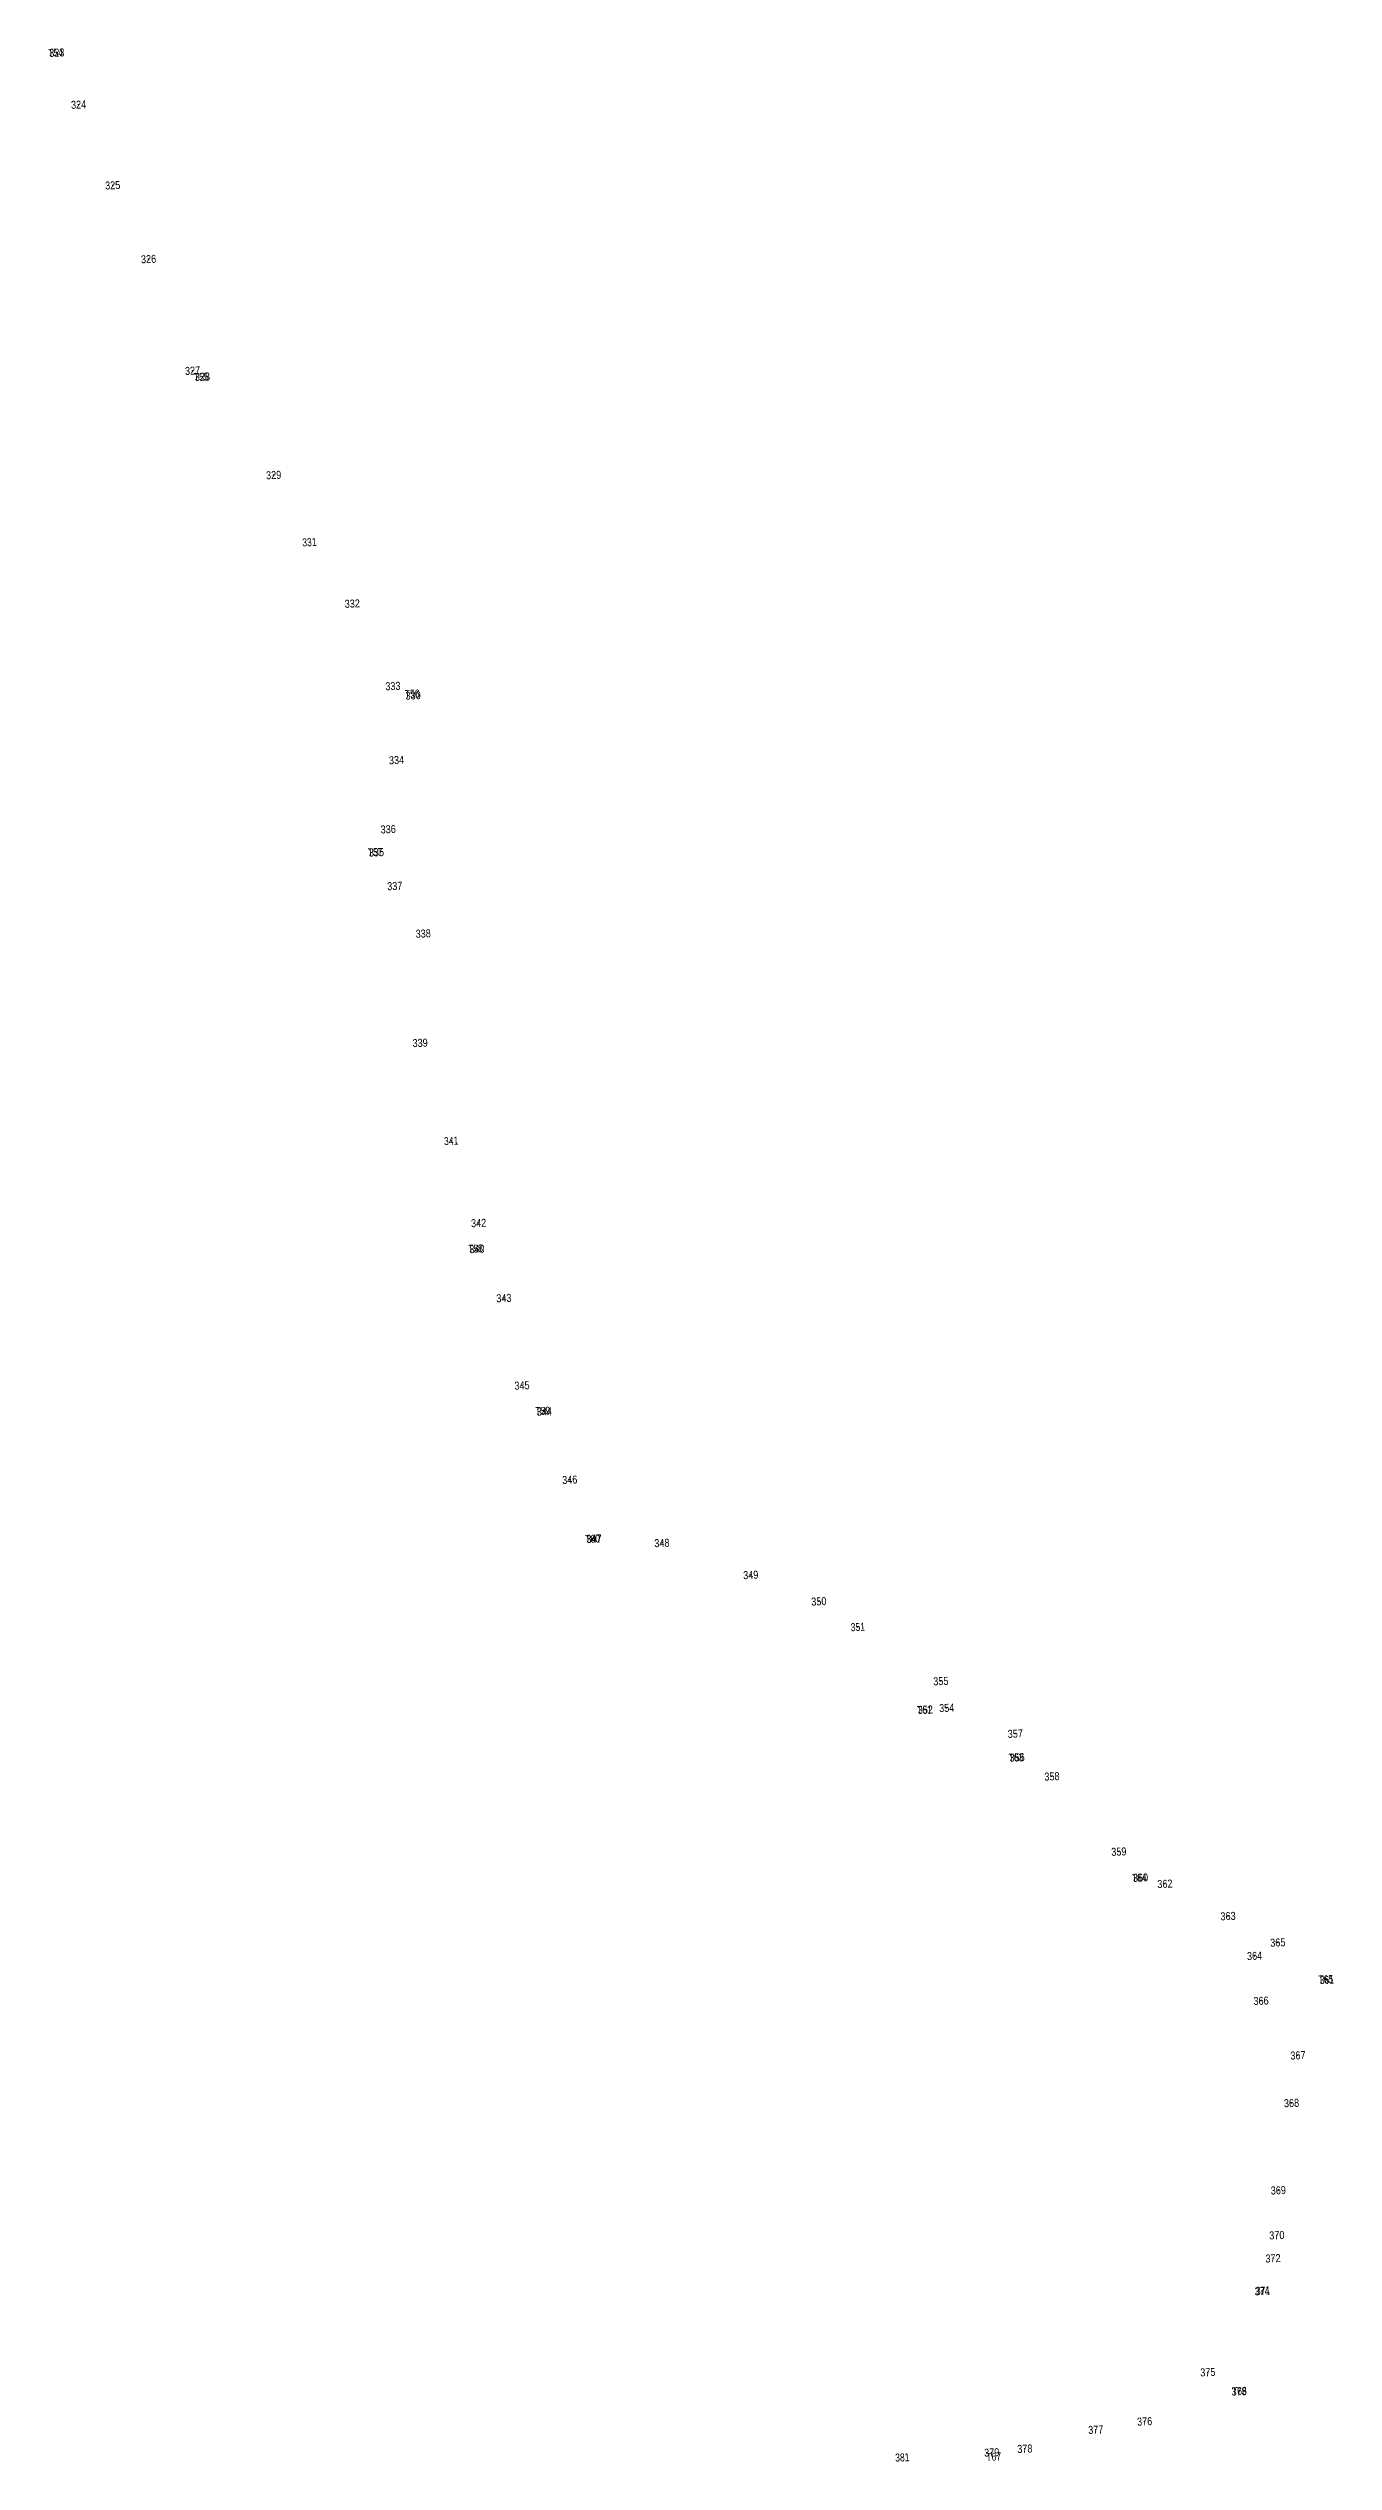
# Model space of a CAD drawing. Header units: metres. Extents: x 542696 to 545216, y 1823513 to 1835687.
# Drawn here: x 543327 to 544130, y 1825031 to 1826539 of the extents above; entities that cross this region are included whole.
import ezdxf
from ezdxf.enums import TextEntityAlignment as Align

# ---------------------------------------------------------------- set-up
doc = ezdxf.new("R2010")
doc.units = ezdxf.units.M
doc.header["$LTSCALE"] = 2
doc.layers.add('11', color=7, linetype='Continuous', lineweight=13)
doc.layers.add('12', color=7, linetype='Continuous')

msp = doc.modelspace()

# ---------------------------------------------------------------- linework, layer by layer
at = {"layer": '11'}
for p, q in [((543332.22, 1826536.64), (543331.6, 1826536.62)), ((543331.93, 1826536.31), (543331.9, 1826536.93)), ((543345.83, 1826504.16), (543345.2, 1826504.14)), ((543345.53, 1826503.85), (543345.51, 1826504.47)), ((543367.16, 1826453.76), (543366.53, 1826453.73)), ((543366.85, 1826453.43), (543366.83, 1826454.06)), ((543389.54, 1826407.63), (543388.91, 1826407.6)), ((543389.25, 1826407.31), (543389.21, 1826407.93)), ((543417.03, 1826337.88), (543416.41, 1826337.85)), ((543416.72, 1826337.56), (543416.7, 1826338.18)), ((543423.17, 1826334.11), (543422.54, 1826334.09)), ((543422.87, 1826333.78), (543422.84, 1826334.4)), ((543467.71, 1826272.67), (543467.09, 1826272.65)), ((543467.42, 1826272.34), (543467.39, 1826272.97)), ((543490.06, 1826230.7), (543489.43, 1826230.68)), ((543489.76, 1826230.37), (543489.73, 1826231)), ((543516.88, 1826192.36), (543516.25, 1826192.33)), ((543516.56, 1826192.03), (543516.54, 1826192.65)), ((543542.23, 1826140.82), (543541.6, 1826140.8)), ((543541.94, 1826140.51), (543541.92, 1826141.14)), ((543554.8, 1826134.96), (543554.17, 1826134.94)), ((543554.51, 1826134.65), (543554.49, 1826135.25)), ((543544.5, 1826094.56), (543543.87, 1826094.53)), ((543544.18, 1826094.24), (543544.16, 1826094.87)), ((543531.65, 1826036.59), (543531.61, 1826037.21)), ((543539.28, 1826051.34), (543538.66, 1826051.32)), ((543538.98, 1826051.01), (543538.96, 1826051.64)), ((543531.94, 1826036.92), (543531.32, 1826036.89)), ((543543.39, 1826015.87), (543542.76, 1826015.85)), ((543543.08, 1826015.56), (543543.06, 1826016.18)), ((543561.16, 1825986.17), (543560.53, 1825986.15)), ((543560.87, 1825985.86), (543560.85, 1825986.48)), ((543559.24, 1825917.84), (543558.61, 1825917.81)), ((543558.94, 1825917.51), (543558.92, 1825918.14)), ((543578.63, 1825856.6), (543578.01, 1825856.58)), ((543578.34, 1825856.27), (543578.32, 1825856.9)), ((543595.78, 1825805.31), (543595.16, 1825805.28)), ((543595.49, 1825804.99), (543595.46, 1825805.61)), ((543594.74, 1825789.09), (543594.12, 1825789.06)), ((543594.44, 1825788.77), (543594.41, 1825789.39)), ((543611.56, 1825758.4), (543610.93, 1825758.36)), ((543611.26, 1825758.07), (543611.24, 1825758.69)), ((543622.88, 1825703.75), (543622.27, 1825703.73)), ((543622.59, 1825703.43), (543622.56, 1825704.06)), ((543636.79, 1825687.49), (543636.17, 1825687.47)), ((543636.49, 1825687.17), (543636.47, 1825687.79)), ((543652.41, 1825644.52), (543652.39, 1825645.14)), ((543652.72, 1825644.85), (543652.09, 1825644.82)), ((543667.78, 1825608.08), (543667.15, 1825608.06)), ((543668, 1825607.92), (543667.38, 1825607.9)), ((543667.47, 1825607.75), (543667.45, 1825608.37)), ((543667.71, 1825607.61), (543667.68, 1825608.24)), ((543710.3, 1825605.36), (543709.68, 1825605.34)), ((543710, 1825605.05), (543709.97, 1825605.67)), ((543765.83, 1825585.38), (543765.21, 1825585.35)), ((543765.54, 1825585.05), (543765.51, 1825585.67)), ((543808.36, 1825568.87), (543807.74, 1825568.85)), ((543808.06, 1825568.55), (543808.04, 1825569.17)), ((543832.77, 1825552.84), (543832.15, 1825552.82)), ((543832.46, 1825552.52), (543832.44, 1825553.15)), ((543884.61, 1825519.05), (543883.99, 1825519.03)), ((543884.31, 1825518.72), (543884.28, 1825519.34)), ((543874.92, 1825501.19), (543874.3, 1825501.16)), ((543874.62, 1825500.85), (543874.59, 1825501.48)), ((543888.27, 1825502.3), (543887.64, 1825502.28)), ((543887.98, 1825501.99), (543887.96, 1825502.6)), ((543931.12, 1825486.18), (543930.5, 1825486.15)), ((543930.83, 1825485.86), (543930.81, 1825486.48)), ((543932.24, 1825471.37), (543931.61, 1825471.35)), ((543931.95, 1825471.05), (543931.93, 1825471.66)), ((543954.03, 1825459.51), (543953.41, 1825459.47)), ((543953.73, 1825459.18), (543953.71, 1825459.8)), ((543995.83, 1825412.48), (543995.21, 1825412.46)), ((543995.53, 1825412.16), (543995.51, 1825412.78)), ((544009.35, 1825396.22), (544008.72, 1825396.19)), ((544009.06, 1825395.9), (544009.04, 1825396.53)), ((544024.63, 1825392.37), (544024.01, 1825392.34)), ((544024.34, 1825392.05), (544024.31, 1825392.67)), ((544064.05, 1825372.2), (544063.43, 1825372.17)), ((544063.76, 1825371.87), (544063.73, 1825372.5)), ((544080.66, 1825347.35), (544080.03, 1825347.32)), ((544080.36, 1825347.03), (544080.34, 1825347.66)), ((544095.18, 1825355.68), (544094.56, 1825355.66)), ((544094.87, 1825355.36), (544094.85, 1825355.98)), ((544125.81, 1825332.34), (544125.19, 1825332.31)), ((544125.51, 1825332.02), (544125.48, 1825332.65)), ((544084.68, 1825319.26), (544084.06, 1825319.24)), ((544084.39, 1825318.93), (544084.35, 1825319.56)), ((544107.75, 1825285.2), (544107.13, 1825285.18)), ((544107.45, 1825284.88), (544107.43, 1825285.5)), ((544103.73, 1825255.38), (544103.1, 1825255.36)), ((544103.44, 1825255.06), (544103.41, 1825255.69)), ((544095.49, 1825200.86), (544094.87, 1825200.83)), ((544095.19, 1825200.53), (544095.16, 1825201.16)), ((544094.55, 1825172.79), (544093.92, 1825172.76)), ((544094.26, 1825172.46), (544094.23, 1825173.09)), ((544092.16, 1825158.34), (544091.54, 1825158.32)), ((544091.87, 1825158.01), (544091.85, 1825158.64)), ((544085.34, 1825137.84), (544084.72, 1825137.82)), ((544085.03, 1825137.52), (544085.01, 1825138.14)), ((544085.97, 1825138.14), (544085.34, 1825138.12)), ((544085.68, 1825137.83), (544085.65, 1825138.45)), ((544051.46, 1825087.17), (544050.84, 1825087.15)), ((544051.16, 1825086.86), (544051.13, 1825087.48)), ((544070.97, 1825075.18), (544070.34, 1825075.16)), ((544070.68, 1825074.86), (544070.64, 1825075.49)), ((543981.4, 1825051.24), (543980.78, 1825051.22)), ((543981.1, 1825050.92), (543981.08, 1825051.54)), ((544011.93, 1825056.42), (544011.3, 1825056.4)), ((544011.63, 1825056.1), (544011.61, 1825056.72)), ((543860.54, 1825033.94), (543859.91, 1825033.9)), ((543860.23, 1825033.61), (543860.21, 1825034.23)), ((543916.41, 1825037.04), (543915.79, 1825037.02)), ((543916.12, 1825036.72), (543916.1, 1825037.34)), ((543937.08, 1825039.38), (543936.46, 1825039.35)), ((543936.78, 1825039.06), (543936.76, 1825039.69))]:
    msp.add_line(p, q, dxfattribs=at)

# ---------------------------------------------------------------- texts
at = {"layer": '12'}
for s, width, p in [('T54 ', 0.8, (543332.097, 1826534.135)), ('323', 0.85, (543332.107, 1826534.129)), ('324', 0.85, (543345.722, 1826501.657)), ('325', 0.85, (543367.037, 1826451.25)), ('326', 0.85, (543389.432, 1826405.121)), ('327', 0.85, (543416.917, 1826335.371)), ('T55 ', 0.8, (543423.087, 1826331.535)), ('328', 0.85, (543423.057, 1826331.609)), ('329', 0.85, (543467.602, 1826270.167)), ('331', 0.8, (543489.937, 1826228.2)), ('332', 0.85, (543516.747, 1826189.849)), ('333', 0.85, (543542.127, 1826138.319)), ('T56 ', 0.8, (543554.927, 1826133.535)), ('330', 0.85, (543554.697, 1826132.459)), ('334', 0.85, (543544.372, 1826092.057)), ('336', 0.85, (543539.182, 1826048.831)), ('T57 ', 0.8, (543531.787, 1826034.555)), ('335', 0.85, (543531.827, 1826034.4)), ('337', 0.85, (543543.267, 1826013.371)), ('338', 0.85, (543561.057, 1825983.669)), ('339', 0.85, (543559.122, 1825915.337)), ('341', 0.8, (543578.517, 1825854.09)), ('342', 0.85, (543595.667, 1825802.799)), ('T58 ', 0.8, (543594.507, 1825786.825)), ('340', 0.85, (543594.627, 1825786.579)), ('343', 0.85, (543611.447, 1825755.879)), ('345', 0.85, (543622.767, 1825701.25)), ('T59 ', 0.8, (543636.517, 1825685.385)), ('344', 0.85, (543636.672, 1825684.987)), ('346', 0.85, (543652.612, 1825642.341)), ('T60 ', 0.8, (543667.657, 1825605.535)), ('347', 0.85, (543667.657, 1825605.571)), ('347', 0.85, (543667.887, 1825605.421)), ('348', 0.85, (543710.187, 1825602.859)), ('349', 0.85, (543765.712, 1825582.867)), ('350', 0.85, (543808.247, 1825566.369)), ('351', 0.8, (543832.657, 1825550.34)), ('355', 0.85, (543884.487, 1825516.53)), ('T61 ', 0.8, (543874.997, 1825498.565)), ('352', 0.85, (543874.807, 1825498.679)), ('354', 0.85, (543888.152, 1825499.797)), ('357', 0.85, (543931.017, 1825483.671)), ('T63 ', 0.8, (543932.217, 1825468.775)), ('356', 0.85, (543932.132, 1825468.871)), ('358', 0.85, (543953.907, 1825456.989)), ('359', 0.85, (543995.712, 1825409.977)), ('T64 ', 0.8, (544009.197, 1825393.725)), ('360', 0.85, (544009.247, 1825393.719)), ('362', 0.85, (544024.517, 1825389.859)), ('363', 0.85, (544063.947, 1825369.689)), ('364', 0.85, (544080.532, 1825344.837)), ('365', 0.85, (544095.057, 1825353.18)), ('T65 ', 0.8, (544125.777, 1825330.235)), ('361', 0.8, (544125.697, 1825329.84)), ('366', 0.85, (544084.572, 1825316.761)), ('367', 0.85, (544107.637, 1825282.691)), ('368', 0.85, (544103.617, 1825252.879)), ('369', 0.85, (544095.372, 1825198.347)), ('370', 0.85, (544094.447, 1825170.289)), ('372', 0.85, (544092.057, 1825155.839)), ('374', 0.85, (544085.222, 1825135.327)), ('371', 0.8, (544085.857, 1825135.64)), ('375', 0.85, (544051.347, 1825084.67)), ('373', 0.85, (544070.857, 1825072.679)), ('T66 ', 0.8, (544071.787, 1825072.925)), ('376', 0.85, (544011.822, 1825053.911)), ('378', 0.85, (543936.967, 1825036.869)), ('377', 0.85, (543981.287, 1825048.741)), ('381', 0.8, (543860.427, 1825031.43)), ('379', 0.85, (543916.302, 1825034.537)), ('T67 ', 0.8, (543918.277, 1825031.895))]:
    msp.add_text(s, height=5, rotation=2.241, dxfattribs=dict(at, width=width)).set_placement(p, align=Align.CENTER)

doc.saveas('drawing.dxf')
